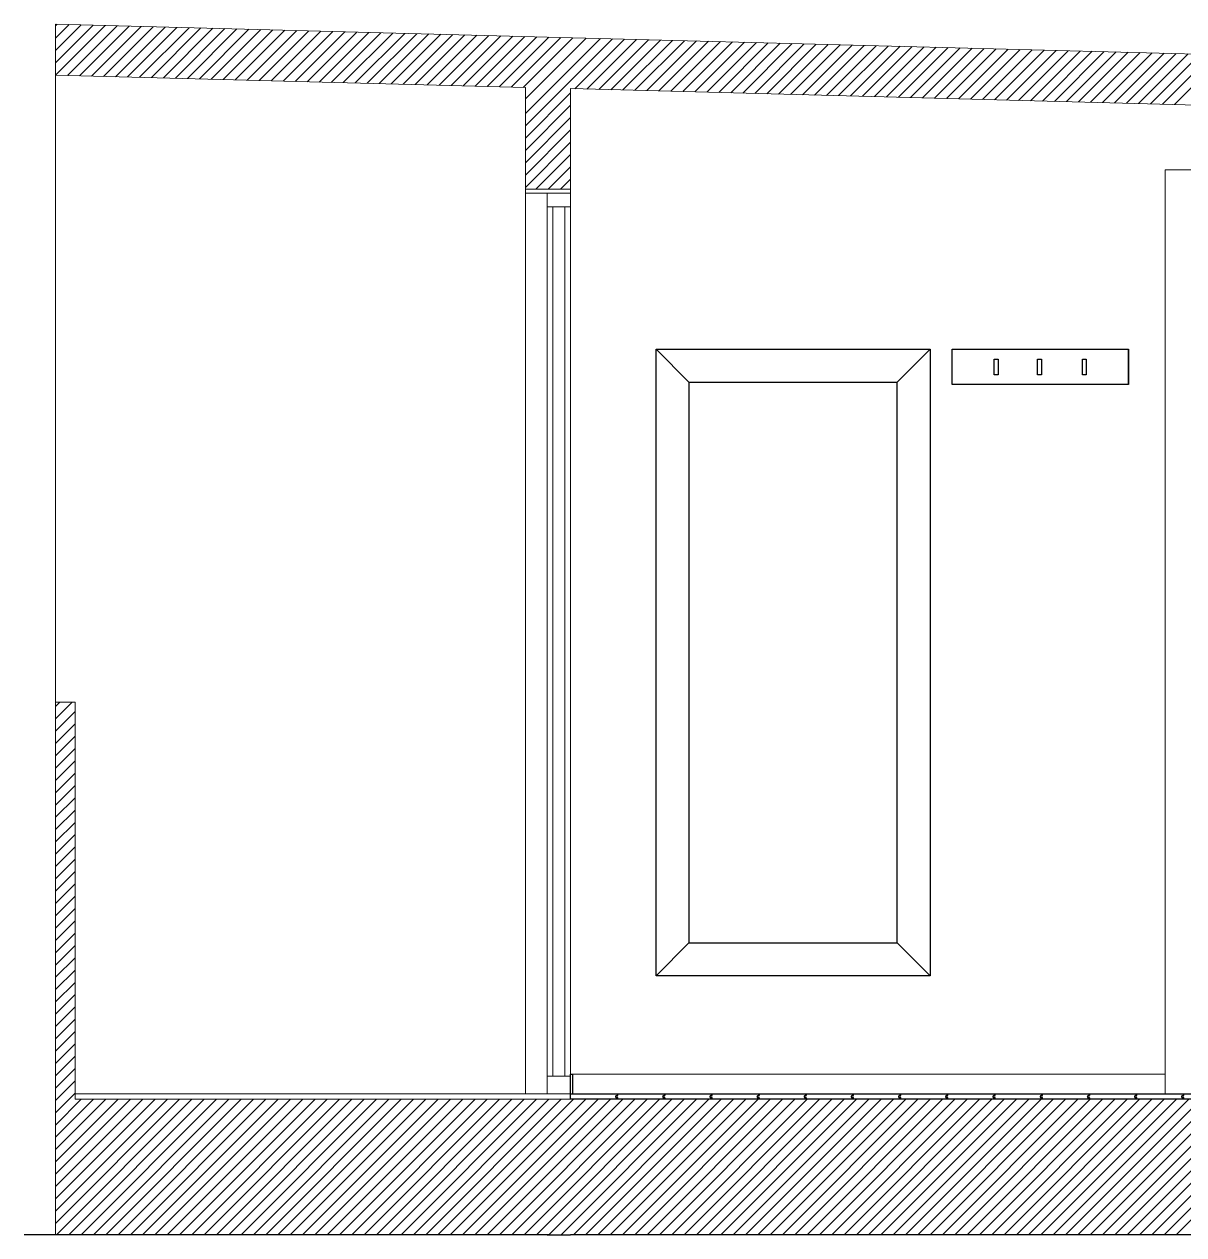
# Model space of a CAD drawing. Header units: millimetres. Extents: x 2837 to 6066, y 1056 to 2217.
# Drawn here: x 5456.5 to 5752.7, y 1601.1 to 1910.3 of the extents above; entities that cross this region are included whole.
import ezdxf

# ---------------------------------------------------------------- set-up
doc = ezdxf.new("R2010")
doc.units = ezdxf.units.MM
for name, color, linetype, lineweight in [('arredi', 8, 'Continuous', 30), ('infissi', 40, 'Continuous', 18), ('legno', 35, 'Continuous', 30), ('muri sezionati', 7, 'Continuous', 18), ('retino muri', 2, 'Continuous', 18)]:
    doc.layers.add(name, color=color, linetype=linetype, lineweight=lineweight)
doc.layers.add('linea tratteggiata', color=111, linetype='Continuous')
doc.layers.add('serramenti', color=124, linetype='Continuous')

msp = doc.modelspace()

# ---------------------------------------------------------------- linework, layer by layer
at = {"layer": 'arredi', "lineweight": 20, "transparency": 33554687}
for p, q in [((5464.51, 1737.1), (5464.5, 1897.27)), ((5584.52, 1867.1), (5584.52, 1637.1))]:
    msp.add_line(p, q, dxfattribs=at)
at = {"layer": 'arredi'}
for p, q in [((5617.9, 1667.25), (5617.9, 1827.25)), ((5617.9, 1827.25), (5687.9, 1827.25)), ((5617.9, 1827.25), (5626.29, 1818.83)), ((5687.9, 1827.25), (5679.51, 1818.83)), ((5687.9, 1827.25), (5687.9, 1667.25)), ((5693.55, 1818.25), (5693.55, 1827.25)), ((5693.55, 1827.25), (5738.55, 1827.25)), ((5738.55, 1827.25), (5738.55, 1818.25)), ((5738.55, 1818.25), (5738.55, 1827.25)), ((5704.3, 1820.75), (5704.3, 1824.75)), ((5704.3, 1824.75), (5705.3, 1824.75)), ((5705.3, 1824.75), (5705.3, 1820.75)), ((5726.8, 1820.75), (5726.8, 1824.75)), ((5726.8, 1824.75), (5727.8, 1824.75)), ((5727.8, 1824.75), (5727.8, 1820.75)), ((5626.29, 1818.83), (5626.29, 1675.68)), ((5626.29, 1818.83), (5679.51, 1818.83)), ((5679.51, 1675.68), (5679.51, 1818.83)), ((5720.78, 1818.25), (5693.55, 1818.25)), ((5705.3, 1820.75), (5704.3, 1820.75)), ((5738.55, 1818.25), (5720.78, 1818.25)), ((5727.8, 1820.75), (5726.8, 1820.75)), ((5617.9, 1667.25), (5626.29, 1675.68)), ((5626.29, 1675.68), (5679.51, 1675.68)), ((5687.9, 1667.25), (5679.51, 1675.68)), ((5687.9, 1667.25), (5617.9, 1667.25))]:
    msp.add_line(p, q, dxfattribs=at)
at = {"layer": 'arredi', "transparency": 33554687}
for p, q in [((5715.36, 1820.75), (5715.36, 1824.75)), ((5715.36, 1824.75), (5716.36, 1824.75)), ((5716.36, 1824.75), (5716.36, 1820.75)), ((5716.36, 1820.75), (5715.36, 1820.75))]:
    msp.add_line(p, q, dxfattribs=at)
at = {"layer": 'infissi', "lineweight": 20, "transparency": 33554687}
for p, q in [((5584.52, 1868.1), (5584.52, 1867.1)), ((5596.07, 1867.1), (5596.07, 1868.1)), ((5584.52, 1867.1), (5596.07, 1867.1)), ((5590.07, 1867.1), (5590.07, 1637.1)), ((5596.07, 1637.1), (5596.07, 1867.1)), ((5590.07, 1863.6), (5596.07, 1863.6)), ((5590.07, 1641.63), (5596.07, 1641.63)), ((5590.07, 1637.1), (5596.07, 1637.1))]:
    msp.add_line(p, q, dxfattribs=at)
at = {"layer": 'legno', "lineweight": 20, "transparency": 33554687}
for p, q in [((5747.93, 1868.1), (5747.93, 1873.1)), ((5747.93, 1873.1), (5819.53, 1873.1)), ((5747.93, 1637.1), (5747.93, 1868.1)), ((5596.07, 1642.1), (5747.93, 1642.1)), ((5596.07, 1637.1), (5469.51, 1637.1))]:
    msp.add_line(p, q, dxfattribs=at)
at = {"layer": 'legno'}
for p, q in [((5596.07, 1637.1), (5596.07, 1642.1)), ((5596.07, 1642.1), (5596.57, 1642.1)), ((5596.57, 1642.1), (5596.57, 1637.1)), ((5596.07, 1636.1), (5596.07, 1637.1))]:
    msp.add_line(p, q, dxfattribs=at)
for points in [[(5601.97, 1635.7), (5600.77, 1635.7), (5600.77, 1635.7), (5596.07, 1635.71), (5596.07, 1637.1), (5608.07, 1637.1), (5608.07, 1636.7), (5607.87, 1636.7, 1), (5607.87, 1636.1), (5608.07, 1636.1), (5608.07, 1635.7), (5605.77, 1635.7), (5605.77, 1635.7), (5604.57, 1635.7), (5604.57, 1635.7), (5601.97, 1635.7)], [(5611.62, 1635.7), (5610.42, 1635.7), (5610.42, 1635.7), (5608.12, 1635.7), (5608.12, 1636.15), (5607.87, 1636.15, -1), (5607.87, 1636.65), (5608.12, 1636.65), (5608.12, 1637.1), (5620.12, 1637.1), (5620.12, 1636.7), (5619.86, 1636.7, 0.848617), (5619.85, 1636.1), (5620.12, 1636.1), (5620.12, 1635.7), (5615.42, 1635.7), (5615.42, 1635.7), (5614.22, 1635.7), (5614.22, 1635.7), (5611.62, 1635.7)], [(5623.66, 1635.7), (5622.46, 1635.7), (5622.46, 1635.7), (5620.16, 1635.7), (5620.16, 1636.15), (5619.91, 1636.15, -1.04261), (5619.91, 1636.65), (5620.16, 1636.65), (5620.16, 1637.1), (5632.16, 1637.1), (5632.16, 1636.7), (5631.9, 1636.7, 0.848617), (5631.89, 1636.1), (5632.16, 1636.1), (5632.16, 1635.7), (5627.46, 1635.7), (5627.46, 1635.7), (5626.26, 1635.7), (5626.26, 1635.7), (5623.66, 1635.7)], [(5635.72, 1635.7), (5634.52, 1635.7), (5634.52, 1635.7), (5632.22, 1635.7), (5632.22, 1636.15), (5631.97, 1636.15, -1), (5631.97, 1636.65), (5632.22, 1636.65), (5632.22, 1637.1), (5644.22, 1637.1), (5644.22, 1636.7), (5643.96, 1636.7, 0.848617), (5643.95, 1636.1), (5644.22, 1636.1), (5644.22, 1635.7), (5639.52, 1635.7), (5639.52, 1635.7), (5638.32, 1635.7), (5638.32, 1635.7), (5635.72, 1635.7)], [(5647.76, 1635.7), (5646.56, 1635.7), (5646.56, 1635.7), (5644.26, 1635.7), (5644.26, 1636.15), (5644.01, 1636.15, -1), (5644.01, 1636.65), (5644.26, 1636.65), (5644.26, 1637.1), (5656.26, 1637.1), (5656.26, 1636.7), (5656, 1636.7, 0.848617), (5655.99, 1636.1), (5656.26, 1636.1), (5656.26, 1635.7), (5651.56, 1635.7), (5651.56, 1635.7), (5650.36, 1635.7), (5650.36, 1635.7), (5647.76, 1635.7)], [(5659.78, 1635.7), (5658.58, 1635.7), (5658.58, 1635.7), (5656.28, 1635.7), (5656.28, 1636.15), (5656.03, 1636.15, -1), (5656.03, 1636.65), (5656.28, 1636.65), (5656.28, 1637.1), (5668.28, 1637.1), (5668.28, 1636.7), (5668.03, 1636.7, 0.848617), (5668.02, 1636.1), (5668.28, 1636.1), (5668.28, 1635.7), (5663.58, 1635.7), (5663.58, 1635.7), (5662.38, 1635.7), (5662.38, 1635.7), (5659.78, 1635.7)], [(5671.83, 1635.7), (5670.63, 1635.7), (5670.63, 1635.7), (5668.33, 1635.7), (5668.33, 1636.15), (5668.08, 1636.15, -1), (5668.08, 1636.65), (5668.33, 1636.65), (5668.33, 1637.1), (5680.33, 1637.1), (5680.33, 1636.7), (5680.08, 1636.7, 0.848617), (5680.07, 1636.1), (5680.33, 1636.1), (5680.33, 1635.7), (5675.63, 1635.7), (5675.63, 1635.7), (5674.43, 1635.7), (5674.43, 1635.7), (5671.83, 1635.7)], [(5683.89, 1635.7), (5682.69, 1635.7), (5682.69, 1635.7), (5680.39, 1635.7), (5680.39, 1636.15), (5680.14, 1636.15, -1), (5680.14, 1636.65), (5680.39, 1636.65), (5680.39, 1637.1), (5692.39, 1637.1), (5692.39, 1636.7), (5692.13, 1636.7, 0.848617), (5692.12, 1636.1), (5692.39, 1636.1), (5692.39, 1635.7), (5687.69, 1635.7), (5687.69, 1635.7), (5686.49, 1635.7), (5686.49, 1635.7), (5683.89, 1635.7)], [(5695.97, 1635.7), (5694.77, 1635.7), (5694.77, 1635.7), (5692.47, 1635.7), (5692.47, 1636.15), (5692.22, 1636.15, -1), (5692.22, 1636.65), (5692.47, 1636.65), (5692.47, 1637.1), (5704.47, 1637.1), (5704.47, 1636.7), (5704.22, 1636.7, 0.848617), (5704.21, 1636.1), (5704.47, 1636.1), (5704.47, 1635.7), (5699.77, 1635.7), (5699.77, 1635.7), (5698.57, 1635.7), (5698.57, 1635.7), (5695.97, 1635.7)], [(5708.03, 1635.7), (5706.83, 1635.7), (5706.83, 1635.7), (5704.53, 1635.7), (5704.53, 1636.15), (5704.28, 1636.15, -1), (5704.28, 1636.65), (5704.53, 1636.65), (5704.53, 1637.1), (5716.53, 1637.1), (5716.53, 1636.7), (5716.28, 1636.7, 0.848617), (5716.27, 1636.1), (5716.53, 1636.1), (5716.53, 1635.7), (5711.83, 1635.7), (5711.83, 1635.7), (5710.63, 1635.7), (5710.63, 1635.7), (5708.03, 1635.7)], [(5720.1, 1635.7), (5718.9, 1635.7), (5718.9, 1635.7), (5716.6, 1635.7), (5716.6, 1636.15), (5716.35, 1636.15, -1), (5716.35, 1636.65), (5716.6, 1636.65), (5716.6, 1637.1), (5728.6, 1637.1), (5728.6, 1636.7), (5728.34, 1636.7, 0.848617), (5728.33, 1636.1), (5728.6, 1636.1), (5728.6, 1635.7), (5723.9, 1635.7), (5723.9, 1635.7), (5722.7, 1635.7), (5722.7, 1635.7), (5720.1, 1635.7)], [(5732.13, 1635.7), (5730.93, 1635.7), (5730.93, 1635.7), (5728.63, 1635.7), (5728.63, 1636.15), (5728.38, 1636.15, -1), (5728.38, 1636.65), (5728.63, 1636.65), (5728.63, 1637.1), (5740.63, 1637.1), (5740.63, 1636.7), (5740.38, 1636.7, 0.848617), (5740.37, 1636.1), (5740.63, 1636.1), (5740.63, 1635.7), (5735.93, 1635.7), (5735.93, 1635.7), (5734.73, 1635.7), (5734.73, 1635.7), (5732.13, 1635.7)], [(5744.17, 1635.7), (5742.97, 1635.7), (5742.97, 1635.7), (5740.67, 1635.7), (5740.67, 1636.15), (5740.42, 1636.15, -1), (5740.42, 1636.65), (5740.67, 1636.65), (5740.67, 1637.1), (5752.67, 1637.1), (5752.67, 1636.7), (5752.42, 1636.7, 0.848617), (5752.41, 1636.1), (5752.67, 1636.1), (5752.67, 1635.7), (5747.97, 1635.7), (5747.97, 1635.7), (5746.77, 1635.7), (5746.77, 1635.7), (5744.17, 1635.7)], [(5756.23, 1635.7), (5755.03, 1635.7), (5755.03, 1635.7), (5752.73, 1635.7), (5752.73, 1636.15), (5752.48, 1636.15, -1), (5752.48, 1636.65), (5752.73, 1636.65), (5752.73, 1637.1), (5764.73, 1637.1), (5764.73, 1636.7), (5764.48, 1636.7, 0.848617), (5764.47, 1636.1), (5764.73, 1636.1), (5764.73, 1635.7), (5760.03, 1635.7), (5760.03, 1635.7), (5758.83, 1635.7), (5758.83, 1635.7), (5756.23, 1635.7)]]:
    msp.add_lwpolyline(points, format="xyb", close=True, dxfattribs=at)
at = {"layer": 'linea tratteggiata', "transparency": 33554687}
msp.add_line((5590.49, 1601.1), (5456.51, 1601.1), dxfattribs=at)
at = {"layer": 'linea tratteggiata'}
for p in [(5590.07, 1601.1), (6044.45, 1601.1)]:
    msp.add_line(p, (5596.07, 1601.1), dxfattribs=at)
at = {"layer": 'muri sezionati', "transparency": 33554687}
for p, q in [((5590.07, 1906.97), (5464.51, 1910.27)), ((5584.52, 1868.1), (5584.52, 1894.12)), ((5469.51, 1635.7), (5590.07, 1635.7))]:
    msp.add_line(p, q, dxfattribs=at)
at = {"layer": 'muri sezionati', "lineweight": 20, "transparency": 33554687}
for p, q in [((5464.51, 1910.27), (5464.51, 1897.29)), ((5584.52, 1894.12), (5464.51, 1897.27)), ((5596.07, 1893.82), (5596.07, 1868.1)), ((5596.07, 1868.1), (5584.52, 1868.1)), ((5596.07, 1868.1), (5596.07, 1637.1)), ((5464.51, 1635.7), (5464.51, 1737.1)), ((5464.51, 1737.1), (5469.51, 1737.1)), ((5469.51, 1635.7), (5469.51, 1737.1)), ((5464.51, 1635.7), (5464.51, 1601.1))]:
    msp.add_line(p, q, dxfattribs=at)
at = {"layer": 'muri sezionati'}
for p, q in [((6044.45, 1895.1), (5590.07, 1906.97)), ((5915.3, 1885.44), (5596.07, 1893.82)), ((5590.07, 1635.7), (6044.45, 1635.71))]:
    msp.add_line(p, q, dxfattribs=at)
at = {"layer": 'retino muri', "linetype": 'Continuous', "lineweight": 20, "transparency": 33554687}
for p, q in [((5464.5, 1897.27), (5477.17, 1909.95)), ((5464.51, 1909.86), (5464.92, 1910.27)), ((5464.51, 1906.72), (5467.98, 1910.19)), ((5464.51, 1903.58), (5471.04, 1910.11)), ((5464.51, 1900.43), (5474.11, 1910.03)), ((5467.56, 1897.19), (5480.23, 1909.87)), ((5470.62, 1897.11), (5483.3, 1909.79)), ((5473.68, 1897.03), (5486.36, 1909.71)), ((5476.75, 1896.95), (5489.42, 1909.63)), ((5479.81, 1896.87), (5492.48, 1909.54)), ((5482.87, 1896.79), (5495.54, 1909.46)), ((5485.94, 1896.71), (5498.61, 1909.38)), ((5489, 1896.63), (5501.67, 1909.3)), ((5492.06, 1896.55), (5504.73, 1909.22)), ((5495.12, 1896.47), (5507.8, 1909.14)), ((5498.19, 1896.39), (5510.86, 1909.06)), ((5501.25, 1896.31), (5513.92, 1908.98)), ((5504.31, 1896.23), (5516.98, 1908.9)), ((5507.37, 1896.15), (5520.05, 1908.82)), ((5510.44, 1896.07), (5523.11, 1908.74)), ((5513.5, 1895.98), (5526.17, 1908.66)), ((5516.56, 1895.9), (5529.24, 1908.58)), ((5519.62, 1895.82), (5532.3, 1908.5)), ((5522.69, 1895.74), (5535.36, 1908.42)), ((5525.75, 1895.66), (5538.43, 1908.34)), ((5528.81, 1895.58), (5541.48, 1908.25)), ((5531.88, 1895.5), (5544.55, 1908.17)), ((5534.94, 1895.42), (5547.61, 1908.09)), ((5538, 1895.34), (5550.67, 1908.01)), ((5541.06, 1895.26), (5553.74, 1907.93)), ((5544.13, 1895.18), (5556.8, 1907.85)), ((5547.19, 1895.1), (5559.86, 1907.77)), ((5550.25, 1895.02), (5562.92, 1907.69)), ((5553.31, 1894.94), (5565.99, 1907.61)), ((5556.38, 1894.86), (5569.05, 1907.53)), ((5559.44, 1894.78), (5572.11, 1907.45)), ((5562.5, 1894.7), (5575.18, 1907.37)), ((5565.57, 1894.62), (5578.24, 1907.29)), ((5568.63, 1894.54), (5581.3, 1907.21)), ((5571.69, 1894.46), (5584.37, 1907.13)), ((5574.75, 1894.38), (5587.43, 1907.05)), ((5577.82, 1894.3), (5590.48, 1906.96)), ((5580.88, 1894.22), (5593.55, 1906.88)), ((5583.94, 1894.14), (5596.61, 1906.8)), ((5584.52, 1891.18), (5600.05, 1906.71)), ((5584.52, 1887.44), (5603.7, 1906.62)), ((5584.52, 1884.29), (5606.76, 1906.54)), ((5597.15, 1893.79), (5609.82, 1906.46)), ((5600.22, 1893.71), (5612.89, 1906.38)), ((5603.28, 1893.63), (5615.95, 1906.3)), ((5606.34, 1893.55), (5619.01, 1906.22)), ((5609.41, 1893.47), (5622.08, 1906.14)), ((5612.47, 1893.39), (5625.14, 1906.06)), ((5615.53, 1893.31), (5628.2, 1905.98)), ((5618.59, 1893.23), (5631.27, 1905.9)), ((5621.66, 1893.15), (5634.33, 1905.82)), ((5624.72, 1893.06), (5637.39, 1905.74)), ((5627.78, 1892.98), (5640.46, 1905.66)), ((5630.84, 1892.9), (5643.52, 1905.58)), ((5633.91, 1892.82), (5646.58, 1905.5)), ((5636.97, 1892.74), (5649.64, 1905.42)), ((5640.03, 1892.66), (5652.71, 1905.34)), ((5643.1, 1892.58), (5655.77, 1905.26)), ((5646.16, 1892.5), (5658.83, 1905.18)), ((5649.22, 1892.42), (5661.9, 1905.1)), ((5652.28, 1892.34), (5664.96, 1905.02)), ((5655.35, 1892.26), (5668.02, 1904.94)), ((5658.41, 1892.18), (5671.09, 1904.86)), ((5661.47, 1892.1), (5674.15, 1904.78)), ((5664.53, 1892.02), (5677.21, 1904.7)), ((5667.6, 1891.94), (5680.28, 1904.62)), ((5670.66, 1891.86), (5683.34, 1904.54)), ((5673.72, 1891.78), (5686.4, 1904.46)), ((5676.78, 1891.7), (5689.46, 1904.38)), ((5679.85, 1891.62), (5692.53, 1904.3)), ((5682.91, 1891.54), (5695.59, 1904.22)), ((5685.97, 1891.46), (5698.65, 1904.14)), ((5689.04, 1891.38), (5701.72, 1904.06)), ((5692.1, 1891.3), (5704.78, 1903.98)), ((5695.16, 1891.22), (5707.84, 1903.9)), ((5698.22, 1891.14), (5710.91, 1903.82)), ((5701.29, 1891.05), (5713.97, 1903.74)), ((5704.35, 1890.97), (5717.03, 1903.66)), ((5707.41, 1890.89), (5720.1, 1903.58)), ((5710.47, 1890.81), (5723.16, 1903.5)), ((5713.54, 1890.73), (5726.22, 1903.42)), ((5716.6, 1890.65), (5729.28, 1903.34)), ((5719.66, 1890.57), (5732.35, 1903.26)), ((5722.73, 1890.49), (5735.41, 1903.18)), ((5725.79, 1890.41), (5738.47, 1903.1)), ((5728.85, 1890.33), (5741.54, 1903.02)), ((5731.91, 1890.25), (5744.6, 1902.94)), ((5734.98, 1890.17), (5747.66, 1902.86)), ((5738.04, 1890.09), (5750.73, 1902.78)), ((5741.1, 1890.01), (5753.79, 1902.7)), ((5744.16, 1889.93), (5756.85, 1902.62)), ((5747.23, 1889.85), (5759.92, 1902.54)), ((5750.29, 1889.77), (5762.98, 1902.46)), ((5584.52, 1881.15), (5596.07, 1892.7)), ((5584.52, 1878.01), (5596.07, 1889.56)), ((5584.52, 1874.86), (5596.07, 1886.42)), ((5584.52, 1871.72), (5596.07, 1883.27)), ((5584.52, 1868.58), (5596.07, 1880.13)), ((5587.18, 1868.1), (5596.07, 1876.99)), ((5590.32, 1868.1), (5596.07, 1873.84)), ((5593.46, 1868.1), (5596.07, 1870.7)), ((5464.51, 1732.86), (5468.76, 1737.1)), ((5464.51, 1736), (5465.61, 1737.1)), ((5464.51, 1729.72), (5469.51, 1734.72)), ((5464.51, 1726.57), (5469.51, 1731.57)), ((5464.51, 1723.43), (5469.51, 1728.43)), ((5464.51, 1720.29), (5469.51, 1725.29)), ((5464.51, 1717.15), (5469.51, 1722.15)), ((5464.51, 1714), (5469.51, 1719)), ((5464.51, 1710.86), (5469.51, 1715.86)), ((5464.51, 1707.72), (5469.51, 1712.72)), ((5464.51, 1704.57), (5469.51, 1709.57)), ((5464.51, 1701.43), (5469.51, 1706.43)), ((5464.51, 1698.29), (5469.51, 1703.29)), ((5464.51, 1695.14), (5469.51, 1700.14)), ((5464.51, 1692), (5469.51, 1697)), ((5464.51, 1688.86), (5469.51, 1693.86)), ((5464.51, 1685.71), (5469.51, 1690.71)), ((5464.51, 1682.57), (5469.51, 1687.57)), ((5464.51, 1679.43), (5469.51, 1684.43)), ((5464.51, 1676.29), (5469.51, 1681.29)), ((5464.51, 1673.14), (5469.51, 1678.14)), ((5464.51, 1670), (5469.51, 1675)), ((5464.51, 1666.86), (5469.51, 1671.86)), ((5464.51, 1663.71), (5469.51, 1668.71)), ((5464.51, 1660.57), (5469.51, 1665.57)), ((5464.51, 1657.43), (5469.51, 1662.43)), ((5464.51, 1654.28), (5469.51, 1659.28)), ((5464.51, 1651.14), (5469.51, 1656.14)), ((5464.51, 1648), (5469.51, 1653)), ((5464.51, 1644.85), (5469.51, 1649.85)), ((5464.51, 1641.71), (5469.51, 1646.71)), ((5464.51, 1638.57), (5469.51, 1643.57)), ((5464.51, 1635.42), (5469.51, 1640.42)), ((5464.51, 1632.28), (5469.51, 1637.28)), ((5464.51, 1629.14), (5471.08, 1635.7)), ((5464.51, 1626), (5474.22, 1635.7)), ((5464.51, 1622.85), (5477.37, 1635.7)), ((5464.51, 1619.71), (5480.51, 1635.7)), ((5464.51, 1616.57), (5483.65, 1635.7)), ((5464.51, 1613.42), (5486.8, 1635.7)), ((5464.51, 1610.28), (5489.94, 1635.7)), ((5464.51, 1607.14), (5493.08, 1635.7)), ((5464.51, 1603.99), (5496.22, 1635.7)), ((5464.77, 1601.1), (5499.37, 1635.7)), ((5467.91, 1601.1), (5502.51, 1635.7)), ((5471.05, 1601.1), (5505.65, 1635.7)), ((5474.2, 1601.1), (5508.8, 1635.7)), ((5477.34, 1601.1), (5511.94, 1635.7)), ((5480.48, 1601.1), (5515.08, 1635.7)), ((5483.63, 1601.1), (5518.23, 1635.7)), ((5486.77, 1601.1), (5521.37, 1635.7)), ((5489.91, 1601.1), (5524.51, 1635.7)), ((5493.06, 1601.1), (5527.66, 1635.7)), ((5496.2, 1601.1), (5530.8, 1635.7)), ((5499.34, 1601.1), (5533.94, 1635.7)), ((5502.48, 1601.1), (5537.08, 1635.7)), ((5505.63, 1601.1), (5540.23, 1635.7)), ((5508.77, 1601.1), (5543.37, 1635.7)), ((5511.91, 1601.1), (5546.51, 1635.7)), ((5515.06, 1601.1), (5549.66, 1635.7)), ((5518.2, 1601.1), (5552.8, 1635.7)), ((5521.34, 1601.1), (5555.94, 1635.7)), ((5524.49, 1601.1), (5559.09, 1635.7)), ((5527.63, 1601.1), (5562.23, 1635.7)), ((5530.77, 1601.1), (5565.37, 1635.7)), ((5533.92, 1601.1), (5568.52, 1635.7)), ((5537.06, 1601.1), (5571.66, 1635.7)), ((5540.2, 1601.1), (5574.8, 1635.7)), ((5543.34, 1601.1), (5577.94, 1635.7)), ((5546.49, 1601.1), (5581.09, 1635.7)), ((5549.63, 1601.1), (5584.23, 1635.7)), ((5552.77, 1601.1), (5587.37, 1635.7)), ((5555.92, 1601.1), (5590.52, 1635.7)), ((5559.06, 1601.1), (5593.66, 1635.7)), ((5562.2, 1601.1), (5596.8, 1635.7)), ((5565.35, 1601.1), (5599.95, 1635.7)), ((5568.49, 1601.1), (5603.09, 1635.7)), ((5571.63, 1601.1), (5606.23, 1635.7)), ((5574.78, 1601.1), (5609.38, 1635.7)), ((5577.92, 1601.1), (5612.52, 1635.7)), ((5581.06, 1601.1), (5615.66, 1635.7)), ((5584.2, 1601.1), (5618.81, 1635.7)), ((5587.35, 1601.1), (5621.95, 1635.7)), ((5590.49, 1601.1), (5625.09, 1635.7)), ((5593.63, 1601.1), (5628.23, 1635.7)), ((5596.78, 1601.1), (5631.38, 1635.7)), ((5599.92, 1601.1), (5634.52, 1635.7)), ((5603.06, 1601.1), (5637.66, 1635.7)), ((5606.21, 1601.1), (5640.81, 1635.7)), ((5609.35, 1601.1), (5643.95, 1635.7)), ((5612.49, 1601.1), (5647.09, 1635.7)), ((5615.64, 1601.1), (5650.24, 1635.7)), ((5618.78, 1601.1), (5653.38, 1635.7)), ((5621.92, 1601.1), (5656.52, 1635.7)), ((5625.06, 1601.1), (5659.67, 1635.7)), ((5628.21, 1601.1), (5662.81, 1635.7)), ((5631.35, 1601.1), (5665.95, 1635.7)), ((5634.49, 1601.1), (5669.09, 1635.7)), ((5637.64, 1601.1), (5672.24, 1635.7)), ((5640.78, 1601.1), (5675.38, 1635.7)), ((5643.92, 1601.1), (5678.52, 1635.7)), ((5647.07, 1601.1), (5681.67, 1635.7)), ((5650.21, 1601.1), (5684.81, 1635.7)), ((5653.35, 1601.1), (5687.95, 1635.7)), ((5656.5, 1601.1), (5691.1, 1635.7)), ((5659.64, 1601.1), (5694.24, 1635.7)), ((5662.78, 1601.1), (5697.38, 1635.7)), ((5665.93, 1601.1), (5700.53, 1635.7)), ((5669.07, 1601.1), (5703.67, 1635.7)), ((5672.21, 1601.1), (5706.81, 1635.7)), ((5675.35, 1601.1), (5709.95, 1635.7)), ((5678.5, 1601.1), (5713.1, 1635.7)), ((5681.64, 1601.1), (5716.24, 1635.7)), ((5684.78, 1601.1), (5719.38, 1635.7)), ((5687.93, 1601.1), (5722.53, 1635.7)), ((5691.07, 1601.1), (5725.67, 1635.7)), ((5694.21, 1601.1), (5728.81, 1635.7)), ((5697.36, 1601.1), (5731.96, 1635.7)), ((5700.5, 1601.1), (5735.1, 1635.7)), ((5703.64, 1601.1), (5738.24, 1635.7)), ((5706.79, 1601.1), (5741.39, 1635.7)), ((5709.93, 1601.1), (5744.53, 1635.7)), ((5713.07, 1601.1), (5747.67, 1635.7)), ((5716.21, 1601.1), (5750.82, 1635.7)), ((5719.36, 1601.1), (5753.96, 1635.7)), ((5722.5, 1601.1), (5757.1, 1635.7)), ((5725.64, 1601.1), (5760.24, 1635.7)), ((5728.79, 1601.1), (5763.39, 1635.7)), ((5731.93, 1601.1), (5766.53, 1635.7)), ((5735.07, 1601.1), (5769.67, 1635.7)), ((5738.22, 1601.1), (5772.82, 1635.7)), ((5741.36, 1601.1), (5775.96, 1635.7)), ((5744.5, 1601.1), (5779.1, 1635.7)), ((5747.65, 1601.1), (5782.25, 1635.7)), ((5750.79, 1601.1), (5785.39, 1635.7))]:
    msp.add_line(p, q, dxfattribs=at)
at = {"layer": 'serramenti', "lineweight": 20, "transparency": 33554687}
for p, q in [((5591.57, 1863.6), (5591.57, 1641.63)), ((5591.57, 1863.6), (5594.57, 1863.6)), ((5594.57, 1641.63), (5594.57, 1863.6))]:
    msp.add_line(p, q, dxfattribs=at)

doc.saveas('drawing.dxf')
